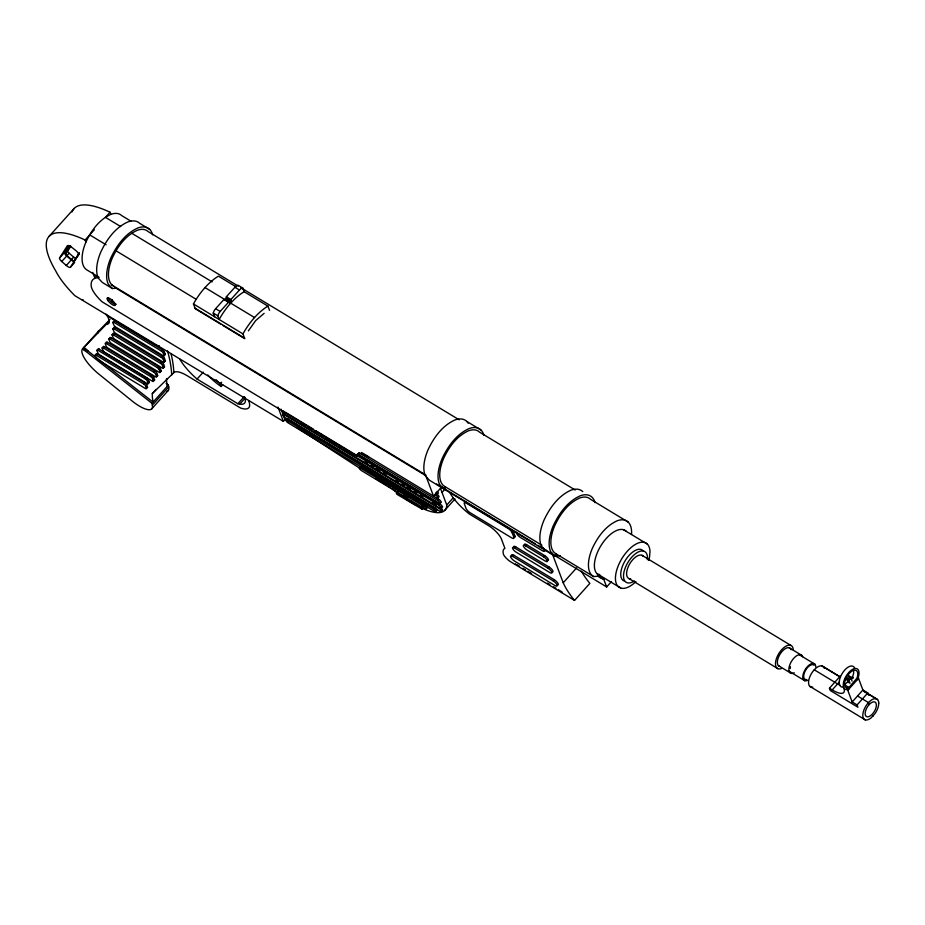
<?xml version="1.0" encoding="UTF-8"?>
<svg xmlns="http://www.w3.org/2000/svg" width="925" height="925" viewBox="0 0 925 925"><rect width="100%" height="100%" fill="white"/><g stroke="black" fill="none" stroke-linecap="round" stroke-linejoin="round"><path stroke-width="1.39" d="M226.81 298.07L225.168 300.255L229.724 303.007L231.354 300.775L226.787 297.966L226.336 296.786L234.904 287.27A5.654 2.775 -58.8 0 1 238.211 285.305L242.766 288.057L244.131 291.71L267.938 306.117L269.533 310.361M116.249 304.244A5.504 1.734 42 0 1 111.832 302.348L112.434 299.839M852.827 678.291L853.289 677.25L851.717 679.008M857.325 679.702L858.088 677.967A11.852 5.827 -58.8 0 0 857.313 668.879A11.852 5.827 -58.8 0 0 848.942 672.29L847.057 674.637A11.852 5.827 -58.8 0 0 847.358 689.53L848.953 689.009M248.363 330.884L255.67 320.593L264.122 313.355M575.177 490.007L479.474 432.091A32.352 15.898 -58.8 0 0 468.582 430.761C456.742 436.057 448.868 447.18 443.538 458.615A32.352 15.898 -58.8 0 0 444.96 486.585L443.722 488.874L439.71 484.608A34.919 17.17 -58.8 0 1 442.127 458.615C447.885 446.266 456.383 434.253 469.16 428.541A34.919 17.17 -58.8 0 1 483.937 435.409M628.168 522.07L590.578 499.327A32.352 15.898 -58.8 0 0 579.686 497.997C567.857 503.292 559.983 514.416 554.653 525.851A32.352 15.898 -58.8 0 0 556.064 553.821L554.827 556.11L429.535 480.295L425.523 476.017A34.919 17.17 -58.8 0 1 427.94 450.024C433.698 437.687 442.196 425.673 454.973 419.95A34.919 17.17 -58.8 0 1 468.2 423.222M59.547 258.029L67.317 245.819A5.816 1.827 42 0 1 72.092 247.565L75.7 250.432A4.082 1.283 42 0 1 78.509 254.56L70.45 267.209A4.498 1.411 42 0 1 66.288 265.475L61.755 261.521A3.781 1.191 42 0 1 59.547 258.029L68.277 248.316M68.751 245.842L64.519 252.502A3.781 1.191 42 0 0 66.716 255.994L71.26 259.948A4.498 1.411 42 0 0 74.578 261.891M76.417 258.295L74.266 260.688A2.972 0.937 42 0 1 71.514 259.532L66.982 255.589A2.266 0.717 42 0 1 65.663 253.496L70.601 245.738M65.663 253.496L70.635 246.674M74.266 260.688L79.4 252.629M77.145 257.138L79.342 253.693M244.131 291.71A45.175 22.212 -58.8 0 0 232.903 300.822L228.591 305.608A45.175 22.212 -58.8 0 0 219.156 319.495L217.791 315.841L213.236 313.089A5.654 2.775 -58.8 0 1 215.629 308.696L224.197 299.18L224.636 300.359M98.189 332.815A25.229 7.932 42 0 1 98.998 330.595L98.212 331.497L109.959 319.507M49.175 236.268L74.15 208.483M61.755 261.521L66.716 255.994M66.982 255.589L69.132 253.196A2.266 0.717 42 0 1 67.814 251.103M281.038 409.151L284.946 419.557L283.339 421.349L74.867 295.688A49.626 15.598 42 0 1 55.697 270.886A94.639 29.75 42 0 1 85.1 240.003L94.35 229.724M131.177 221.329L121.811 215.664A32.352 15.898 -58.8 0 0 110.919 214.334L110.075 212.23L105.473 217.352L120.689 226.567M71.514 259.532L73.665 257.138A2.972 0.937 42 0 0 76.336 258.387M66.288 265.475L71.26 259.948M70.45 267.209L74.59 262.608M166.118 383.332L168.35 385.089L168.732 386.962L152.347 405.185A23.853 7.504 42 0 1 132.055 400.941L97.726 373.18A25.229 7.932 42 0 1 82.614 348.829L98.998 330.595M84.811 350.563L82.741 348.69L109.347 321.172M112.885 322.605L113.96 321.414A2.116 0.671 42 0 1 115.093 321.218L162.395 349.835A2.116 0.671 42 0 1 164.407 351.939L165.274 354.252L164.199 355.443A2.116 0.671 42 0 1 163.054 355.651L115.764 327.034A2.116 0.671 42 0 1 113.752 324.918L112.885 322.605A2.116 0.671 42 0 1 114.029 322.409L115.093 321.218M165.321 360.646L164.245 361.848A2.116 0.671 42 0 1 163.101 362.045L115.81 333.428A2.116 0.671 42 0 1 113.798 331.323L112.931 329.011L113.995 327.808A2.116 0.671 42 0 1 115.139 327.612L162.43 356.229A2.116 0.671 42 0 1 164.442 358.345L165.321 360.646A2.116 0.671 42 0 1 165.159 361.189M112.931 329.011A2.116 0.671 42 0 1 114.064 328.803L115.139 327.612M96.94 350.529L98.015 349.338A2.116 0.671 42 0 1 99.16 349.141L146.451 377.758A2.116 0.671 42 0 1 148.463 379.863L149.33 382.175L148.254 383.366A2.116 0.671 42 0 1 147.11 383.574L99.819 354.957A2.116 0.671 42 0 1 97.807 352.841L96.94 350.529A2.116 0.671 42 0 1 98.085 350.332L99.16 349.141M112.098 334.977L113.174 333.786A2.116 0.671 42 0 1 114.307 333.578L161.609 362.195A2.116 0.671 42 0 1 163.609 364.311L164.488 366.624L163.413 367.815A2.116 0.671 42 0 1 162.268 368.023L114.977 339.406A2.116 0.671 42 0 1 112.966 337.29L112.098 334.977A2.116 0.671 42 0 1 113.232 334.781L114.307 333.578M108.78 339.163L109.855 337.96A2.116 0.671 42 0 1 110.988 337.764L158.291 366.381A2.116 0.671 42 0 1 160.302 368.497L161.17 370.809L160.094 372A2.116 0.671 42 0 1 158.95 372.197L111.659 343.58A2.116 0.671 42 0 1 109.647 341.475L108.78 339.163A2.116 0.671 42 0 1 109.913 338.955L110.988 337.764M95.136 355.443L96.212 354.252A2.116 0.671 42 0 1 97.356 354.044L144.647 382.661A2.116 0.671 42 0 1 146.659 384.777L147.526 387.089L146.451 388.28A2.116 0.671 42 0 1 145.306 388.477L98.015 359.86A2.116 0.671 42 0 1 96.003 357.755L95.136 355.443A2.116 0.671 42 0 1 96.281 355.246L97.356 354.044M102.178 348.124L103.253 346.933A2.116 0.671 42 0 1 104.398 346.725L151.688 375.342A2.116 0.671 42 0 1 153.7 377.458L154.567 379.77L153.492 380.961A2.116 0.671 42 0 1 152.347 381.158L105.057 352.541A2.116 0.671 42 0 1 103.045 350.436L102.178 348.124A2.116 0.671 42 0 1 103.323 347.916L104.398 346.725M106.363 343.522L107.439 342.331L154.741 370.948A2.116 0.671 42 0 1 156.741 373.053L157.62 375.365L156.545 376.567A2.116 0.671 42 0 1 155.4 376.764L108.109 348.147A2.116 0.671 42 0 1 106.098 346.031L105.23 343.718A2.116 0.671 42 0 1 106.363 343.522L153.666 372.139A2.116 0.671 42 0 1 155.677 374.255L156.545 376.567M114.029 322.409L161.32 351.026L162.395 349.835M164.199 355.443L163.332 353.142L164.407 351.939M114.064 328.803L161.366 357.42L162.43 356.229M98.085 350.332L145.375 378.949L146.451 377.758M164.245 361.848L163.367 359.536L164.442 358.345M113.232 334.781L160.534 363.398L161.609 362.195M109.913 338.955L157.215 367.572L158.291 366.381M153.666 372.139L154.741 370.948M96.281 355.246L143.572 383.863L144.647 382.661M103.323 347.916L150.613 376.544L151.688 375.342M148.254 383.366L147.387 381.065L148.463 379.863M163.413 367.815L162.546 365.502L163.609 364.311M160.094 372L159.227 369.688L160.302 368.497M155.677 374.255L156.741 373.053M146.451 388.28L145.583 385.968L146.659 384.777M153.492 380.961L152.625 378.649L153.7 377.458M225.631 298.659L226.162 298.07L229.458 300.058L229.492 302.174L226.197 300.186L225.631 298.659L228.914 300.648L229.492 302.174M226.197 300.186L226.162 298.07M228.914 300.648L229.458 300.058M217.791 315.841A5.654 2.775 -58.8 0 1 220.185 311.459L228.741 301.932L205.015 287.582M231.331 300.717L230.892 299.538L239.448 290.022A5.654 2.775 -58.8 0 1 242.766 288.057M85.759 349.5L83.689 347.627L153.041 402.121A154.729 48.643 42 0 1 152.29 393.622L156.094 389.402M152.29 393.622L173.842 372.648A304.394 95.703 42 0 0 170.986 353.535M152.347 405.185L151.977 403.323L168.35 385.089M151.608 408.989L167.992 390.766M179.843 359.235A33.427 10.51 42 0 0 197.071 379.065L203.28 372.162M222.717 384.731L221.098 386.523A3.249 1.018 42 0 0 219.977 383.979L221.584 382.187M197.071 379.065L237.875 403.739L244.084 396.837M237.875 403.739L239.829 404.052L245.148 398.132M284.091 414.724L438.901 508.403A2.706 0.856 42 0 1 441.479 511.097A2.706 0.856 42 0 1 440.011 511.363L285.212 417.684A2.706 0.856 42 0 1 282.634 414.978A2.706 0.856 42 0 1 284.091 414.724L285.166 413.533A2.706 0.856 42 0 0 283.906 413.093M287.317 420.563L433.802 509.212A2.162 0.682 42 0 1 435.848 511.363A2.162 0.682 42 0 1 434.692 511.571L288.207 422.922A2.162 0.682 42 0 1 286.149 420.771A2.162 0.682 42 0 1 287.317 420.563L288.392 419.372L434.877 508.01A2.162 0.682 42 0 1 436.854 509.999A2.162 0.682 42 0 1 436.161 510.588M98.698 277.708A53.615 16.858 42 0 0 94.165 278.679L93.344 279.234A53.615 16.858 42 0 0 91.24 286.264A20.824 6.544 42 0 0 102.132 301.839L356.761 455.921L359.374 453.007M360.577 468.119L423.951 506.472A2.289 0.717 42 0 1 426.124 508.75A2.289 0.717 42 0 1 424.887 508.958L361.513 470.617A2.289 0.717 42 0 1 359.339 468.339A2.289 0.717 42 0 1 360.577 468.119L361.652 466.928A2.289 0.717 42 0 0 360.6 467.495M397.045 493.013L420.91 507.467L422.286 509.305L397.704 494.771C395.044 493.175 396.906 492.609 397.819 491.661M420.748 507.363L421.823 506.172M423.951 506.472L425.026 505.27L362.866 467.657M442.104 486.573L433.513 496.135L425.812 475.658L114.746 287.421M442.023 492.458L445.249 488.863M358.935 452.822L437.56 500.413L438.635 499.211A2.706 0.856 42 0 1 440.994 501.489A2.706 0.856 42 0 1 440.682 502.587M433.802 509.212L434.877 508.01M315.968 430.761L438.832 505.108L439.907 503.917A2.706 0.856 42 0 1 442.335 506.299A2.706 0.856 42 0 1 441.745 507.224M438.901 508.403L439.976 507.201M421.858 508.16A62.299 19.587 42 0 0 446.752 505.015L453.366 497.65M444.613 510.507L455.019 498.933M512.149 532.707A4.29 1.353 42 0 0 508.068 528.418L466.605 503.327A4.29 1.353 42 0 0 464.292 503.743L466.05 508.438A4.29 1.353 42 0 0 470.131 512.716L511.594 537.807A4.29 1.353 42 0 0 513.907 537.402L512.149 532.707L513.225 531.505A4.29 1.353 42 0 0 512.022 529.678M513.907 537.402L514.982 536.199L513.225 531.505M514.658 548.062L548.201 568.355A3.804 1.203 42 0 1 551.82 572.159A3.804 1.203 42 0 1 549.762 572.517L516.219 552.213A3.804 1.203 42 0 1 512.6 548.421A3.804 1.203 42 0 1 514.658 548.062L515.734 546.86L549.277 567.164A3.804 1.203 42 0 1 552.688 570.517A3.804 1.203 42 0 1 551.867 571.823M512.878 556.503L553.115 580.842A4.232 1.33 42 0 1 557.127 585.062A4.232 1.33 42 0 1 554.85 585.467L514.612 561.117A4.232 1.33 42 0 1 510.6 556.896A4.232 1.33 42 0 1 512.878 556.503L513.953 555.301L554.191 579.651A4.232 1.33 42 0 1 557.879 583.201A4.232 1.33 42 0 1 557.382 584.912M525.481 545.842L543.634 556.838A3.85 1.214 42 0 1 547.299 560.677A3.85 1.214 42 0 1 545.218 561.036L527.065 550.051A3.85 1.214 42 0 1 523.4 546.212A3.85 1.214 42 0 1 525.481 545.842L526.556 544.652L544.709 555.636A3.85 1.214 42 0 1 548.248 559.186A3.85 1.214 42 0 1 547.01 560.226M515.109 564.458L515.641 563.868M543.634 556.838L544.709 555.636M548.201 568.355L549.277 567.164M553.115 580.842L554.191 579.651M581.305 571.211A54.008 16.974 42 0 0 589.849 583.398L574.541 600.429A54.008 16.974 42 0 1 563.221 582.785L576.61 567.892M561.544 592.567L562.088 591.965L558.411 589.745M556.064 553.821L593.653 576.564L598.093 576.217L599.643 574.379M544.073 549.08L606.65 586.947L611.448 581.605M846.803 688.905A2.706 0.856 42 0 1 847.786 690.304L852.168 701.959L857.07 704.919L857.938 707.232L830.292 690.513L829.424 688.2L840.166 676.244M829.424 688.2L832.234 689.9L839.403 681.933M848.549 682.569L847.103 678.222L849.081 680.499A1.653 0.809 -58.8 0 1 850.896 678.476L849.058 676.048L850.514 676.927L852.087 681.124M849.994 683.448L848.56 679.1M843.935 685.39L848.734 680.858M850.618 678.753L852.931 675.701A9.932 4.879 -58.8 0 0 853.74 671.4M848.988 687.495L856.966 678.141A9.932 4.879 -58.8 0 0 856.319 670.521A9.932 4.879 -58.8 0 0 849.3 673.377L847.716 675.343A9.932 4.879 -58.8 0 0 847.971 687.83L848.988 687.495L844.953 685.055M847.786 690.304L858.527 678.36A2.706 0.856 42 0 0 857.984 677.447M852.168 701.959L862.909 690.004L858.527 678.36M857.07 704.919L867.812 692.975L862.909 690.004M872.842 716.251L873.373 715.649M82.614 348.829L151.977 403.323M87.621 351.627L88.106 351.095L83.967 347.337M229.724 303.007L228.741 301.932M869.153 704.584L870.598 703.231A8.429 4.139 -58.8 0 1 876.38 704.896L876.241 706.619A8.429 4.139 -58.8 0 1 873.72 712.377L872.379 714.054A8.429 4.139 -58.8 0 1 865.372 715.175A8.429 4.139 -58.8 0 1 869.153 704.584L868.471 702.595L857.533 695.982M110.919 214.334C99.079 219.63 91.205 230.753 85.875 242.188A32.352 15.898 -58.8 0 0 87.297 270.158L98.998 277.246M149.677 229.388L139.721 223.353A35.057 17.228 -58.8 0 0 127.916 221.919C115.093 227.654 106.56 239.714 100.779 252.097A35.057 17.228 -58.8 0 0 98.351 278.194L102.386 282.483L112.353 288.519L116.481 288.195M560.284 555.682L554.827 556.11L550.814 551.843A34.919 17.17 -58.8 0 1 553.231 525.851C558.989 513.502 567.488 501.489 580.264 495.777A34.919 17.17 -58.8 0 1 595.041 502.645M239.829 404.052L241.39 404.294A28.837 9.065 42 0 0 244.651 397.01M606.65 586.947L603.771 579.316L601.146 578.252A68.277 33.566 -58.8 0 1 598.024 576.183L598.093 576.217M422.482 507.929L423.303 508.16L423.234 507.524M626.364 531.413A25.9 12.73 -58.8 0 0 602.58 543.137A25.9 12.73 -58.8 0 0 596.96 573.65L599.805 575.362M635.926 581.617A25.9 12.73 -58.8 0 1 620.872 588.115L618.016 586.404A25.9 12.73 -58.8 0 1 627.763 550.733A25.9 12.73 -58.8 0 1 649.986 551.682L649.535 556.977A25.9 12.73 -58.8 0 1 648.702 560.457M466.732 421.384L480.919 429.975M238.245 286.114L148.162 231.608A32.352 15.898 -58.8 0 0 137.282 230.279C125.442 235.574 117.568 246.698 112.237 258.133A32.352 15.898 -58.8 0 0 113.648 286.103M240.708 287.606L459.112 419.777M236.06 286.819L218.427 276.159A45.175 22.212 -58.8 0 0 193.452 303.943L195.244 308.73L220.613 324.074M234.904 287.27L239.448 290.022M623.508 529.701L647.419 544.154M131.824 233.297L212.137 281.894M226.336 296.786L230.892 299.538M226.509 298.763L231.065 301.515M230.718 303.146L254.525 317.541M848.919 676.21L850.896 678.476M846.965 678.372L848.422 679.251M847.103 678.222L849.081 680.499M641.962 555.301L790.84 645.396M823.331 666.74L839.357 676.429M864.008 691.345L877.559 699.554M822.013 665.942L840.501 677.135M863.915 691.299L876.241 698.757M789.198 647.754L801.894 655.432M799.57 654.912L814.832 664.15M814.243 669.781L839.958 685.344M215.629 308.696L220.185 311.459M89.713 234.881L106.109 244.801M116.064 250.825L196.377 299.422M193.452 303.943L242.963 333.902L244.767 338.7M195.036 308.175L244.558 338.145M223.029 325.542L243.552 337.96M804.808 680.742L788.47 670.856A9.77 4.81 -58.8 0 0 789.545 671.504M778.388 665.642L791.095 673.319M809.733 686.281L865.28 719.881M629.023 578.599L777.902 668.694M596.96 573.65L620.872 588.115M597.608 575.581L603.771 579.316M111.439 284.761L425.835 475.011M444.96 486.585L541.888 545.241M436.577 484.029L535.425 543.854M537.899 545.345L541.599 547.588M361.502 452.464L438.635 499.211M358.819 454.846L439.907 503.917M357.582 454.302L438.67 503.362A2.706 0.856 42 0 0 440.138 503.108A2.706 0.856 42 0 0 437.56 500.413M285.258 412.168L313.517 429.269M301.145 423.188L304.822 425.419M308.511 427.651L310.973 429.142M314.662 431.374L317.113 432.854M320.802 435.085L323.253 436.577M326.941 438.808L329.404 440.288M331.855 441.78L335.544 444.012M339.232 446.243L341.683 447.723M345.372 449.955L347.835 451.446M350.286 452.926L353.974 455.158M365.028 461.853L367.491 463.344M371.179 465.576L373.631 467.056M376.093 468.547L379.77 470.779M383.459 473.01L385.922 474.49M395.75 480.445L398.201 481.925M401.889 484.157L404.352 485.648M406.803 487.128L410.492 489.36M414.18 491.591L416.632 493.083M420.32 495.314L422.771 496.794M432.611 502.749L436.288 504.969M404.04 495.407L407.601 497.558M516.867 564.608L519.307 566.077M522.972 568.297L525.423 569.777M527.863 571.257L531.528 573.477M547.415 583.085L549.866 584.565M553.532 586.785L555.971 588.265M574.541 600.429L511.86 562.493A8.175 2.567 42 0 1 503.593 554.757A29.75 9.354 42 0 1 504.923 548.352L501.257 538.616A13.47 4.232 42 0 0 488.678 525.712L469.449 514.08A30.548 9.608 42 0 1 449.92 492.875M382.603 482.688L385.898 484.746M388.107 486.122L390.304 487.498M375.989 478.537L381.505 481.994M360.542 468.778L297.226 427.708M284.946 419.557L288.299 421.788M69.132 253.196L73.665 257.138M545.565 550.502L541.541 546.236A34.919 17.17 -58.8 0 1 543.958 520.232C549.716 507.894 558.226 495.881 571.002 490.158A34.919 17.17 -58.8 0 1 582.75 491.603M112.353 288.519L108.318 284.218A35.057 17.228 -58.8 0 1 110.746 258.133C116.527 245.738 125.06 233.678 137.883 227.943A35.057 17.228 -58.8 0 1 152.706 234.846M867.812 692.975L868.679 695.288M552.109 553.254L563.221 582.785M440.485 488.365L446.752 505.015M277.963 407.046L283.339 421.349M213.236 313.089L214.612 316.743M85.1 240.003L85.898 242.13M92.72 272.424L94.685 277.662L96.316 276.298A53.615 16.858 42 0 1 97.264 275.87M221.098 386.523A24.212 7.608 42 0 1 207.778 374.949M219.977 383.979A28.86 9.077 42 0 1 216.08 379.689M168.732 386.962A23.853 7.504 42 0 1 166.928 391.321M167.286 386.292A154.729 48.643 42 0 1 166.523 378.568M106.375 314.488A21.541 6.776 42 0 1 106.502 324.34M173.842 372.648A25.634 8.059 42 0 1 188.052 376.244L240.581 408.041A30.467 9.585 42 0 0 248.79 401.08M158.591 346.355A8.707 4.278 -58.8 0 1 159.216 345.707M82.429 300.267A8.707 4.278 -58.8 0 1 83.053 299.619M167.506 350.933A304.394 95.703 42 0 1 171.692 375.041M356.761 455.921A20.153 6.336 42 0 1 368.497 456.8M72.058 211.906A94.639 29.75 42 0 1 110.075 212.23M165.274 354.252A2.116 0.671 42 0 1 164.13 354.46M164.488 366.624A2.116 0.671 42 0 1 163.343 366.82M161.17 370.809A2.116 0.671 42 0 1 160.418 371.214M157.62 375.365A2.116 0.671 42 0 1 156.868 375.781M106.306 342.528A2.116 0.671 42 0 1 107.439 342.331M154.567 379.77A2.116 0.671 42 0 1 154.001 380.244M149.33 382.175A2.116 0.671 42 0 1 148.393 382.488M147.526 387.089A2.116 0.671 42 0 1 146.589 387.402M156.452 344.713A2.116 0.671 42 0 1 155.308 344.909L108.017 316.292A2.116 0.671 42 0 1 106.005 314.188M161.32 351.026A2.116 0.671 42 0 1 163.332 353.142M161.366 357.42A2.116 0.671 42 0 1 163.367 359.536M160.534 363.398A2.116 0.671 42 0 1 162.546 365.502M157.215 367.572A2.116 0.671 42 0 1 159.227 369.688M150.613 376.544A2.116 0.671 42 0 1 152.625 378.649M145.375 378.949A2.116 0.671 42 0 1 147.387 381.065M143.572 383.863A2.116 0.671 42 0 1 145.583 385.968M514.982 536.199A4.29 1.353 42 0 1 513.826 537.171M465.356 502.553A4.29 1.353 42 0 1 465.68 501.454M545.808 549.878A4.186 1.318 42 0 1 544.235 549.959M524.602 545.311A3.85 1.214 42 0 1 526.556 544.652M513.803 547.507A3.804 1.203 42 0 1 515.734 546.86M511.999 556.376A4.232 1.33 42 0 1 513.953 555.301M631.521 534.442A32.352 15.898 -58.8 0 0 617.276 520.74C605.436 526.036 597.562 537.159 592.231 548.594A32.352 15.898 -58.8 0 0 593.653 576.564M794.298 672.81A10.545 5.18 -58.8 0 1 790.794 662.566A10.545 5.18 -58.8 0 1 802.646 656.715M779.555 666.335A10.545 5.18 -58.8 0 1 780.677 653.223A10.545 5.18 -58.8 0 1 791.106 649.732M807.779 680.268A9.77 4.81 -58.8 0 1 802.831 675.944A9.77 4.81 -58.8 0 1 809.664 664.647A9.77 4.81 -58.8 0 1 815.804 666.983M806.612 679.597A8.429 4.139 -58.8 0 1 805.189 670.949A8.429 4.139 -58.8 0 1 814.069 665.237M634.446 580.935A17.968 8.834 -58.8 0 1 623.577 574.622A17.968 8.834 -58.8 0 1 636.862 552.768A17.968 8.834 -58.8 0 1 647.384 559.671M630.677 578.865A13.355 6.567 -58.8 0 1 629.37 564.435A13.355 6.567 -58.8 0 1 643.245 556.249M624.017 580.946A17.968 8.834 -58.8 0 1 625.589 560.018A17.968 8.834 -58.8 0 1 643.141 550.872M812.74 687.136A11.979 5.885 -58.8 0 1 811.491 673.469A11.979 5.885 -58.8 0 1 824.187 668.197M781.498 668.532A13.355 6.567 -58.8 0 1 775.659 661.583A13.355 6.567 -58.8 0 1 785.152 646.656A13.355 6.567 -58.8 0 1 793.28 649.997M790.297 668.451A8.429 4.139 -58.8 0 1 790.436 666.728M843.75 687.865A21.333 6.706 42 0 1 832.234 689.9M848.734 680.742A21.333 6.706 42 0 1 845.022 679.1M854.712 668.393A11.852 5.827 -58.8 0 0 844.907 669.85L843.022 672.197A11.852 5.827 -58.8 0 0 843.322 687.09M847.635 679.621A1.653 0.809 -58.8 0 1 849.451 677.609M438.022 496.887A2.706 0.856 42 0 0 438.889 496.158A2.706 0.856 42 0 0 436.415 493.661L435.34 494.852A2.706 0.856 42 0 1 437.907 497.558A2.706 0.856 42 0 1 436.45 497.812M440.242 507.374A2.706 0.856 42 0 1 442.508 509.802A2.706 0.856 42 0 1 441.595 510.427M287.224 419.58A2.162 0.682 42 0 1 288.392 419.372M437.086 491.36A2.197 0.694 42 0 1 438.022 493.464M425.477 505.582A2.289 0.717 42 0 1 427.072 507.293A2.289 0.717 42 0 1 426.899 508.137M416.077 505.247A62.299 19.587 42 0 1 411.741 502.761M410.642 502.09A62.299 19.587 42 0 1 405.046 498.471M397.241 492.84A62.299 19.587 42 0 1 392.373 488.978M436.01 492.562A2.197 0.694 42 0 1 437.294 494.378A2.197 0.694 42 0 1 436.045 494.308M438.832 505.108A2.706 0.856 42 0 1 441.41 507.813A2.706 0.856 42 0 1 439.942 508.068L285.143 414.388A2.706 0.856 42 0 1 282.564 411.694A2.706 0.856 42 0 1 284.021 411.428M516.636 532.326A4.186 1.318 42 0 0 517.225 534.534A4.186 1.318 42 0 0 520.498 537.506L542.385 550.745A4.186 1.318 42 0 0 543.796 548.953M543.125 548.178A4.186 1.318 42 0 1 543.472 548.56M111.832 302.348A5.504 1.734 42 0 1 108.086 297.653M242.963 333.902A45.175 22.212 -58.8 0 1 267.938 306.117M878.75 703.035L878.542 705.486A11.979 5.885 -58.8 0 1 874.957 713.672L871.003 717.973A11.979 5.885 -58.8 0 1 862.782 715.615A11.979 5.885 -58.8 0 1 870.529 700.676A11.979 5.885 -58.8 0 1 878.75 703.035M107.901 300.579A5.504 1.734 42 0 0 115.174 305.435A5.504 1.734 42 0 0 110.549 298.96A5.504 1.734 42 0 0 107.901 300.579"/></g></svg>
